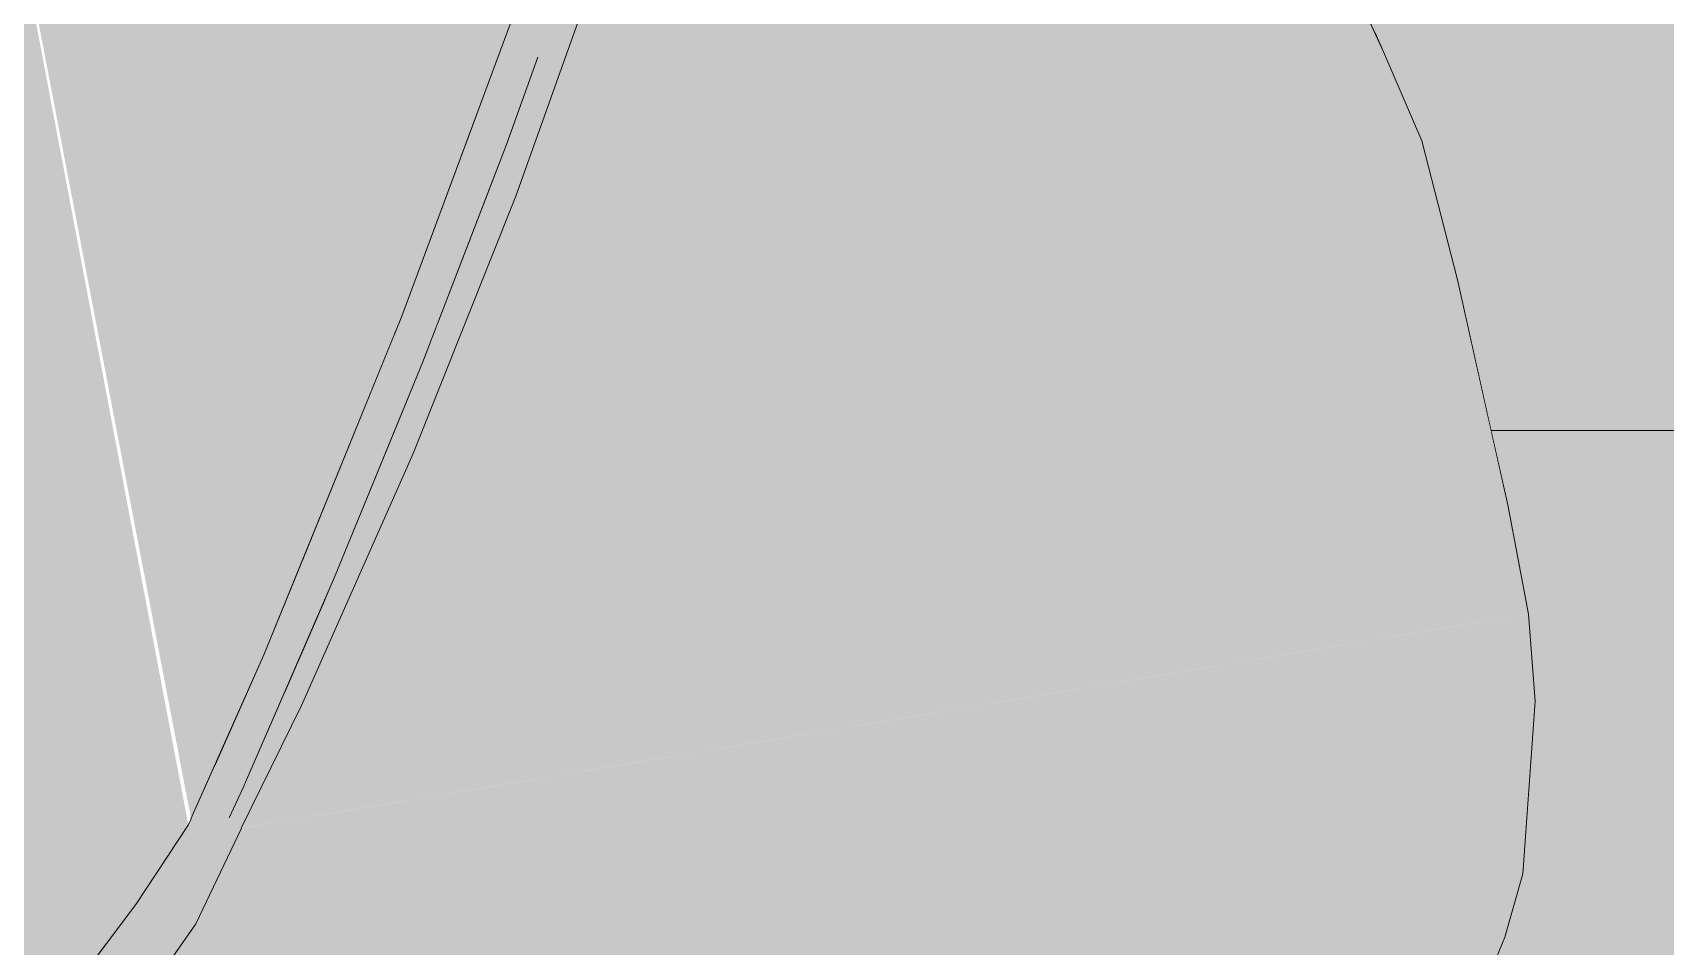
# Model space of a CAD drawing. Header units: centimetres. Extents: x -4381 to 5639, y -3920 to 4826.
# Drawn here: x 21.9201 to 22.1253, y 32.6388 to 32.7536 of the extents above; entities that cross this region are included whole.
import ezdxf
from ezdxf.xclip import XClip

# ---------------------------------------------------------------- set-up
doc = ezdxf.new("R2010")
doc.units = ezdxf.units.CM
doc.header["$MEASUREMENT"] = 0
doc.header["$XCLIPFRAME"] = 0
doc.set_wipeout_variables(frame=1)
doc.linetypes.add('Wipeout_Contour', pattern=[100, 0, -100])
for name, color, linetype in [('01- MOBILIER', 7, 'Continuous'), ('Drawing & Figure', 7, 'Continuous'), ('Structural - Bearing', 7, 'Continuous')]:
    doc.layers.add(name, color=color, linetype=linetype)
for name, color, linetype, lineweight in [('01- MOBILIER_Pen_No__1', 7, 'Continuous', 5), ('01- MOBILIER_Pen_No__101', 252, 'Continuous', 5), ('01- MOBILIER_Pen_No__18', 9, 'Continuous', 5), ('01- MOBILIER_Pen_No__2', 8, 'Continuous', 5)]:
    doc.layers.add(name, color=color, linetype=linetype, lineweight=lineweight)
for name, color, linetype, lineweight, true_color in [('01- MOBILIER_Pen_No__102', 7, 'Continuous', 5, 0xcccccc), ('01- MOBILIER_Pen_No__62', 7, 'Continuous', 5, 0xaaaaaa), ('Structural - Bearing_Pen_No__102', 7, 'Continuous', 5, 0xcccccc)]:
    doc.layers.add(name, color=color, linetype=linetype, lineweight=lineweight, true_color=true_color)

# ---------------------------------------------------------------- blocks, each defined once
blk = doc.blocks.new('Drawing_8_8', base_point=(-322.57542, 32.20361))
at = {"color": 254, "linetype": 'Wipeout_Contour', "lineweight": 0, "ltscale": 243.264793}
blk.add_wipeout([(20.11205, 32.60361), (20.76205, 32.60361), (20.76205, 35.20361), (22.61205, 35.20361), (22.61205, 35.30361), (20.11205, 35.30361)], dxfattribs=at).dxf.layer = 'Structural - Bearing'
at = {"color": 254, "linetype": 'Wipeout_Contour', "lineweight": 0, "ltscale": 1177.001365}
blk.add_wipeout([(22.23705, 35.10361), (20.86205, 35.10361), (20.86205, 32.60361), (21.1728, 32.60361), (21.64254, 32.73212), (21.60106, 32.94884), (21.60275, 32.95222), (21.60608, 32.95493), (21.61394, 32.95882), (21.62308, 32.96297), (21.62826, 32.96537), (21.63542, 32.96701), (21.64642, 32.96994), (21.64972, 32.9702), (21.66595, 32.97225), (21.66833, 32.97265), (21.68408, 32.97297), (21.69386, 32.97361), (21.7039, 32.97297), (21.72237, 32.97265), (21.7253, 32.97225), (21.74831, 32.9702), (21.75372, 32.96994), (21.77278, 32.96701), (21.78734, 32.96537), (21.79854, 32.96297), (21.82262, 32.95876), (21.83221, 32.95581), (21.84336, 32.95361), (22.23705, 32.95361)], dxfattribs=at).dxf.layer = 'Structural - Bearing'
at = {"color": 254, "linetype": 'Wipeout_Contour', "lineweight": 0, "ltscale": 353.924477}
blk.add_wipeout([(21.92826, 32.63762), (21.93404, 32.63226), (21.93914, 32.64321), (21.9406, 32.6461), (21.94473, 32.65499), (21.94639, 32.65846), (21.94303, 32.66158), (21.94002, 32.65479), (21.9331, 32.64401)], dxfattribs=at).dxf.layer = '01- MOBILIER'
at = {"color": 254, "linetype": 'Wipeout_Contour', "lineweight": 0, "ltscale": 714.995075}
blk.add_wipeout([(22.23705, 32.92861), (21.95115, 32.92861), (21.95115, 32.91555), (21.95351, 32.91398), (21.97141, 32.90183), (21.98096, 32.89332), (21.99569, 32.87968), (22.00879, 32.86435), (22.01339, 32.85872), (22.01216, 32.85416), (22.01778, 32.85416), (22.0359, 32.83684), (22.0459, 32.82691), (22.05929, 32.8087), (22.07026, 32.79303), (22.07668, 32.78), (22.08879, 32.75361), (22.23705, 32.75361)], dxfattribs=at).dxf.layer = 'Structural - Bearing'
at = {"color": 254, "linetype": 'Wipeout_Contour', "lineweight": 0, "ltscale": 715.792296}
blk.add_wipeout([(22.08435, 32.61921), (22.08494, 32.61818), (22.09036, 32.61084), (22.09486, 32.60175), (22.0982, 32.59136), (22.10018, 32.58043), (22.13247, 32.30361), (22.23705, 32.30361), (22.23705, 32.70361), (22.10339, 32.70361), (22.10548, 32.69424), (22.10809, 32.68053), (22.10894, 32.66957), (22.10736, 32.64785), (22.10512, 32.63989), (22.10164, 32.6314), (22.09259, 32.62142), (22.08742, 32.62012)], dxfattribs=at).dxf.layer = 'Structural - Bearing'
at = {"layer": '01- MOBILIER_Pen_No__18', "linetype": 'Continuous', "ltscale": 10}
blk.add_hatch(color=256, dxfattribs=at).paths.add_polyline_path([(21.92826, 32.63762), (21.93404, 32.63226), (21.93914, 32.64321), (21.9406, 32.6461), (21.94473, 32.65499), (21.94639, 32.65846), (21.94303, 32.66158), (21.94002, 32.65479), (21.9331, 32.64401)])
at = {"layer": 'Structural - Bearing_Pen_No__102', "linetype": 'Continuous', "ltscale": 10}
for points in [[(22.23705, 32.92861), (21.95115, 32.92861), (21.95115, 32.91555), (21.95351, 32.91398), (21.97141, 32.90183), (21.98096, 32.89332), (21.99569, 32.87968), (22.00879, 32.86435), (22.01339, 32.85872), (22.01216, 32.85416), (22.01778, 32.85416), (22.0359, 32.83684), (22.0459, 32.82691), (22.05929, 32.8087), (22.07026, 32.79303), (22.07668, 32.78), (22.08879, 32.75361), (22.23705, 32.75361)], [(22.08435, 32.61921), (22.08494, 32.61818), (22.09036, 32.61084), (22.09486, 32.60175), (22.0982, 32.59136), (22.10018, 32.58043), (22.13247, 32.30361), (22.23705, 32.30361), (22.23705, 32.70361), (22.10339, 32.70361), (22.10548, 32.69424), (22.10809, 32.68053), (22.10894, 32.66957), (22.10736, 32.64785), (22.10512, 32.63989), (22.10164, 32.6314), (22.09259, 32.62142), (22.08742, 32.62012)]]:
    blk.add_hatch(color=256, dxfattribs=at).paths.add_polyline_path(points)
at = {"color": 254, "linetype": 'Wipeout_Contour', "lineweight": 0, "ltscale": 353.281746}
blk.add_wipeout([(21.87562, 32.94424), (21.85254, 32.94884), (21.88692, 32.76926), (21.90542, 32.76926), (21.9181, 32.72096), (21.89726, 32.71526), (21.91417, 32.62689), (21.92253, 32.63006), (21.9331, 32.64401)], dxfattribs=at).dxf.layer = '01- MOBILIER'
at = {"color": 254, "linetype": 'Wipeout_Contour', "lineweight": 0, "ltscale": 278.045854}
blk.add_wipeout([(22.08879, 32.75361), (22.08989, 32.75121), (22.09468, 32.74), (22.09917, 32.72252), (22.10339, 32.70361), (22.40215, 32.70361), (22.40215, 32.75361)], dxfattribs=at).dxf.layer = '01- MOBILIER'
at = {"color": 254, "linetype": 'Wipeout_Contour', "lineweight": 0, "ltscale": 314.566355}
blk.add_wipeout([(21.94303, 32.66158), (21.94639, 32.65846), (21.94684, 32.65947), (21.95173, 32.67071), (21.95353, 32.67476), (21.95805, 32.68517), (21.9545, 32.68847), (21.94917, 32.67539)], dxfattribs=at).dxf.layer = '01- MOBILIER'
at = {"layer": '01- MOBILIER_Pen_No__102', "linetype": 'Continuous', "ltscale": 10}
blk.add_hatch(color=256, dxfattribs=at).paths.add_polyline_path([(21.94303, 32.66158), (21.94639, 32.65846), (21.94684, 32.65947), (21.95173, 32.67071), (21.95353, 32.67476), (21.95805, 32.68517), (21.9545, 32.68847), (21.94917, 32.67539)])
at = {"layer": '01- MOBILIER_Pen_No__18', "linetype": 'Continuous', "ltscale": 10}
blk.add_hatch(color=256, dxfattribs=at).paths.add_polyline_path([(21.87562, 32.94424), (21.85254, 32.94884), (21.88692, 32.76926), (21.90542, 32.76926), (21.9181, 32.72096), (21.89726, 32.71526), (21.91417, 32.62689), (21.92253, 32.63006), (21.9331, 32.64401)])
at = {"layer": '01- MOBILIER_Pen_No__2', "linetype": 'Continuous', "ltscale": 10}
blk.add_hatch(color=256, dxfattribs=at).paths.add_polyline_path([(22.08879, 32.75361), (22.08989, 32.75121), (22.09468, 32.74), (22.09917, 32.72252), (22.10339, 32.70361), (22.40215, 32.70361), (22.40215, 32.75361)])
at = {"color": 254, "linetype": 'Wipeout_Contour', "lineweight": 0, "ltscale": 157.764161}
blk.add_wipeout([(21.87562, 32.94424), (21.9331, 32.64401), (21.93968, 32.65399), (21.88487, 32.94285)], dxfattribs=at).dxf.layer = '01- MOBILIER'
at = {"color": 254, "linetype": 'Wipeout_Contour', "lineweight": 0, "ltscale": 157.579966}
blk.add_wipeout([(21.96552, 32.71559), (21.9545, 32.68847), (21.95805, 32.68517), (21.96913, 32.71224)], dxfattribs=at).dxf.layer = '01- MOBILIER'
at = {"layer": '01- MOBILIER_Pen_No__102', "linetype": 'Continuous', "ltscale": 10}
for points in [[(21.87562, 32.94424), (21.9331, 32.64401), (21.93968, 32.65399), (21.88487, 32.94285)], [(21.96552, 32.71559), (21.9545, 32.68847), (21.95805, 32.68517), (21.96913, 32.71224)]]:
    blk.add_hatch(color=256, dxfattribs=at).paths.add_polyline_path(points)
at = {"color": 254, "linetype": 'Wipeout_Contour', "lineweight": 0, "ltscale": 157.813264}
blk.add_wipeout([(21.89879, 32.93859), (21.88487, 32.94285), (21.94002, 32.65479), (21.94917, 32.67539)], dxfattribs=at).dxf.layer = '01- MOBILIER'
at = {"color": 254, "linetype": 'Wipeout_Contour', "lineweight": 0, "ltscale": 275.830969}
blk.add_wipeout([(21.96552, 32.71559), (21.96913, 32.71224), (21.97531, 32.72828), (21.9777, 32.7346), (21.97963, 32.7396), (21.97582, 32.74312), (21.96649, 32.71796)], dxfattribs=at).dxf.layer = '01- MOBILIER'
at = {"color": 254, "linetype": 'Wipeout_Contour', "lineweight": 0, "ltscale": 117.61814}
blk.add_wipeout([(21.93914, 32.64321), (21.94062, 32.64157), (21.9406, 32.6461)], dxfattribs=at).dxf.layer = '01- MOBILIER'
at = {"layer": '01- MOBILIER_Pen_No__102', "linetype": 'Continuous', "ltscale": 10}
for points in [[(21.89879, 32.93859), (21.88487, 32.94285), (21.94002, 32.65479), (21.94917, 32.67539)], [(21.96552, 32.71559), (21.96913, 32.71224), (21.97531, 32.72828), (21.9777, 32.7346), (21.97963, 32.7396), (21.97582, 32.74312), (21.96649, 32.71796)]]:
    blk.add_hatch(color=256, dxfattribs=at).paths.add_polyline_path(points)
at = {"layer": '01- MOBILIER_Pen_No__18', "linetype": 'Continuous', "ltscale": 10}
blk.add_hatch(color=256, dxfattribs=at).paths.add_polyline_path([(21.93914, 32.64321), (21.94062, 32.64157), (21.9406, 32.6461)])
at = {"color": 254, "linetype": 'Wipeout_Contour', "lineweight": 0, "ltscale": 198.002432}
blk.add_wipeout([(21.89879, 32.93859), (21.94917, 32.67539), (21.96649, 32.71796), (21.92616, 32.92859), (21.91583, 32.93344)], dxfattribs=at).dxf.layer = '01- MOBILIER'
at = {"color": 254, "linetype": 'Wipeout_Contour', "lineweight": 0, "ltscale": 236.708299}
blk.add_wipeout([(21.97582, 32.74312), (21.97963, 32.7396), (21.98367, 32.75086), (21.98938, 32.76714), (21.98575, 32.77071), (21.98268, 32.76162)], dxfattribs=at).dxf.layer = '01- MOBILIER'
at = {"color": 254, "linetype": 'Wipeout_Contour', "lineweight": 0, "ltscale": 157.717933}
blk.add_wipeout([(21.9406, 32.6461), (21.94062, 32.64157), (21.94635, 32.65362), (21.94473, 32.65499)], dxfattribs=at).dxf.layer = '01- MOBILIER'
at = {"layer": '01- MOBILIER_Pen_No__102', "linetype": 'Continuous', "ltscale": 10}
for points in [[(21.89879, 32.93859), (21.94917, 32.67539), (21.96649, 32.71796), (21.92616, 32.92859), (21.91583, 32.93344)], [(21.97582, 32.74312), (21.97963, 32.7396), (21.98367, 32.75086), (21.98938, 32.76714), (21.98575, 32.77071), (21.98268, 32.76162)]]:
    blk.add_hatch(color=256, dxfattribs=at).paths.add_polyline_path(points)
at = {"layer": '01- MOBILIER_Pen_No__18', "linetype": 'Continuous', "ltscale": 10}
blk.add_hatch(color=256, dxfattribs=at).paths.add_polyline_path([(21.9406, 32.6461), (21.94062, 32.64157), (21.94635, 32.65362), (21.94473, 32.65499)])
at = {"color": 254, "linetype": 'Wipeout_Contour', "lineweight": 0, "ltscale": 198.031048}
blk.add_wipeout([(21.92616, 32.92859), (21.96649, 32.71796), (21.98268, 32.76162), (21.95351, 32.91398), (21.94476, 32.91976)], dxfattribs=at).dxf.layer = '01- MOBILIER'
at = {"color": 254, "linetype": 'Wipeout_Contour', "lineweight": 0, "ltscale": 196.830957}
blk.add_wipeout([(21.93049, 32.62709), (21.94062, 32.64157), (21.93914, 32.64321), (21.93404, 32.63226), (21.932, 32.63395)], dxfattribs=at).dxf.layer = '01- MOBILIER'
at = {"layer": '01- MOBILIER_Pen_No__102', "linetype": 'Continuous', "ltscale": 10}
blk.add_hatch(color=256, dxfattribs=at).paths.add_polyline_path([(21.92616, 32.92859), (21.96649, 32.71796), (21.98268, 32.76162), (21.95351, 32.91398), (21.94476, 32.91976)])
at = {"layer": '01- MOBILIER_Pen_No__18', "linetype": 'Continuous', "ltscale": 10}
blk.add_hatch(color=256, dxfattribs=at).paths.add_polyline_path([(21.93049, 32.62709), (21.94062, 32.64157), (21.93914, 32.64321), (21.93404, 32.63226), (21.932, 32.63395)])
at = {"color": 254, "linetype": 'Wipeout_Contour', "lineweight": 0, "ltscale": 157.378523}
blk.add_wipeout([(21.97963, 32.7396), (21.9777, 32.7346), (21.98083, 32.73307), (21.98367, 32.75086)], dxfattribs=at).dxf.layer = '01- MOBILIER'
at = {"color": 254, "linetype": 'Wipeout_Contour', "lineweight": 0, "ltscale": 157.372337}
blk.add_wipeout([(21.96513, 32.70246), (21.96793, 32.70069), (21.97118, 32.71756), (21.96913, 32.71224)], dxfattribs=at).dxf.layer = '01- MOBILIER'
at = {"color": 254, "linetype": 'Wipeout_Contour', "lineweight": 0, "ltscale": 392.974572}
blk.add_wipeout([(21.92536, 32.61263), (21.92072, 32.60499), (21.92191, 32.60532), (22.0642, 32.62744), (22.06997, 32.62752), (22.07226, 32.62651), (22.10164, 32.6314), (22.10512, 32.63989), (22.10736, 32.64785), (21.92816, 32.61804)], dxfattribs=at).dxf.layer = '01- MOBILIER'
at = {"layer": '01- MOBILIER_Pen_No__101', "linetype": 'Continuous', "ltscale": 10}
blk.add_hatch(color=256, dxfattribs=at).paths.add_polyline_path([(21.92536, 32.61263), (21.92072, 32.60499), (21.92191, 32.60532), (22.0642, 32.62744), (22.06997, 32.62752), (22.07226, 32.62651), (22.10164, 32.6314), (22.10512, 32.63989), (22.10736, 32.64785), (21.92816, 32.61804)])
at = {"layer": '01- MOBILIER_Pen_No__18', "linetype": 'Continuous', "ltscale": 10}
blk.add_hatch(color=256, dxfattribs=at).paths.add_polyline_path([(21.96513, 32.70246), (21.96793, 32.70069), (21.97118, 32.71756), (21.96913, 32.71224)])
at = {"layer": '01- MOBILIER_Pen_No__62', "linetype": 'Continuous', "ltscale": 10}
for points in [[(21.97963, 32.7396), (21.9777, 32.7346), (21.98083, 32.73307), (21.98367, 32.75086)], [(21.92816, 32.61804), (22.10736, 32.64785), (22.10894, 32.66957), (21.94062, 32.64157), (21.93049, 32.62709)]]:
    blk.add_hatch(color=256, dxfattribs=at).paths.add_polyline_path(points)
at = {"layer": '01- MOBILIER_Pen_No__1', "linetype": 'Continuous', "ltscale": 10}
for p, q in [((21.9331, 32.64401), (21.92253, 32.63006)), ((22.10164, 32.6314), (22.10512, 32.63989))]:
    blk.add_line(p, q, dxfattribs=at)
at = {"color": 254, "linetype": 'Wipeout_Contour', "lineweight": 0, "ltscale": 158.235246}
blk.add_wipeout([(21.98367, 32.75086), (21.98083, 32.73307), (21.99257, 32.76601), (21.98938, 32.76714)], dxfattribs=at).dxf.layer = '01- MOBILIER'
at = {"color": 254, "linetype": 'Wipeout_Contour', "lineweight": 0, "ltscale": 157.602419}
blk.add_wipeout([(21.94635, 32.65362), (21.94062, 32.64157), (22.10894, 32.66957), (22.1081, 32.68052)], dxfattribs=at).dxf.layer = '01- MOBILIER'
at = {"layer": '01- MOBILIER_Pen_No__18', "linetype": 'Continuous', "ltscale": 10}
blk.add_hatch(color=256, dxfattribs=at).paths.add_polyline_path([(21.94635, 32.65362), (21.94062, 32.64157), (22.10894, 32.66957), (22.1081, 32.68052)])
at = {"layer": '01- MOBILIER_Pen_No__62', "linetype": 'Continuous', "ltscale": 10}
blk.add_hatch(color=256, dxfattribs=at).paths.add_polyline_path([(21.98367, 32.75086), (21.98083, 32.73307), (21.99257, 32.76601), (21.98938, 32.76714)])
at = {"layer": '01- MOBILIER_Pen_No__1', "linetype": 'Continuous', "ltscale": 10}
for p, q in [((21.93968, 32.65399), (21.9331, 32.64401)), ((21.94002, 32.65477), (21.93968, 32.65399)), ((22.10512, 32.63989), (22.10736, 32.64785)), ((21.94062, 32.64157), (21.93049, 32.62709))]:
    blk.add_line(p, q, dxfattribs=at)
at = {"color": 254, "linetype": 'Wipeout_Contour', "lineweight": 0, "ltscale": 197.689099}
blk.add_wipeout([(21.97118, 32.71756), (21.96793, 32.70069), (21.98083, 32.73307), (21.9777, 32.7346), (21.97531, 32.72828)], dxfattribs=at).dxf.layer = '01- MOBILIER'
at = {"color": 254, "linetype": 'Wipeout_Contour', "lineweight": 0, "ltscale": 157.227843}
blk.add_wipeout([(21.95353, 32.67476), (21.95173, 32.67071), (21.95391, 32.66903), (21.95703, 32.68282)], dxfattribs=at).dxf.layer = '01- MOBILIER'
at = {"color": 254, "linetype": 'Wipeout_Contour', "lineweight": 0, "ltscale": 157.137684}
blk.add_wipeout([(21.94639, 32.65846), (21.94473, 32.65499), (21.94634, 32.65363), (21.94684, 32.65947)], dxfattribs=at).dxf.layer = '01- MOBILIER'
at = {"layer": '01- MOBILIER_Pen_No__18', "linetype": 'Continuous', "ltscale": 10}
for points in [[(21.95353, 32.67476), (21.95173, 32.67071), (21.95391, 32.66903), (21.95703, 32.68282)], [(21.94639, 32.65846), (21.94473, 32.65499), (21.94634, 32.65363), (21.94684, 32.65947)]]:
    blk.add_hatch(color=256, dxfattribs=at).paths.add_polyline_path(points)
at = {"layer": '01- MOBILIER_Pen_No__62', "linetype": 'Continuous', "ltscale": 10}
blk.add_hatch(color=256, dxfattribs=at).paths.add_polyline_path([(21.97118, 32.71756), (21.96793, 32.70069), (21.98083, 32.73307), (21.9777, 32.7346), (21.97531, 32.72828)])
at = {"color": 254, "linetype": 'Wipeout_Contour', "lineweight": 0, "ltscale": 197.301241}
blk.add_wipeout([(21.95391, 32.66903), (21.96793, 32.70069), (21.96513, 32.70246), (21.95805, 32.68517), (21.95703, 32.68282)], dxfattribs=at).dxf.layer = '01- MOBILIER'
at = {"layer": '01- MOBILIER_Pen_No__18', "linetype": 'Continuous', "ltscale": 10}
blk.add_hatch(color=256, dxfattribs=at).paths.add_polyline_path([(21.95391, 32.66903), (21.96793, 32.70069), (21.96513, 32.70246), (21.95805, 32.68517), (21.95703, 32.68282)])
at = {"color": 254, "linetype": 'Wipeout_Contour', "lineweight": 0, "ltscale": 157.755312}
blk.add_wipeout([(21.94684, 32.65947), (21.94634, 32.65363), (21.95391, 32.66903), (21.95173, 32.67071)], dxfattribs=at).dxf.layer = '01- MOBILIER'
at = {"layer": '01- MOBILIER_Pen_No__18', "linetype": 'Continuous', "ltscale": 10}
blk.add_hatch(color=256, dxfattribs=at).paths.add_polyline_path([(21.94684, 32.65947), (21.94634, 32.65363), (21.95391, 32.66903), (21.95173, 32.67071)])
at = {"color": 254, "linetype": 'Wipeout_Contour', "lineweight": 0, "ltscale": 157.660171}
blk.add_wipeout([(21.95391, 32.66903), (21.94634, 32.65363), (22.10809, 32.68053), (22.10548, 32.69424)], dxfattribs=at).dxf.layer = '01- MOBILIER'
at = {"layer": '01- MOBILIER_Pen_No__18', "linetype": 'Continuous', "ltscale": 10}
blk.add_hatch(color=256, dxfattribs=at).paths.add_polyline_path([(21.95391, 32.66903), (21.94634, 32.65363), (22.10809, 32.68053), (22.10548, 32.69424)])
at = {"layer": '01- MOBILIER_Pen_No__1', "linetype": 'Continuous', "ltscale": 10}
for p, q in [((22.10894, 32.66957), (22.1081, 32.68052)), ((21.94917, 32.67539), (21.94001, 32.65477)), ((22.10736, 32.64785), (22.10894, 32.66957)), ((21.94483, 32.65491), (21.94644, 32.65842)), ((21.94635, 32.65362), (21.94062, 32.64157))]:
    blk.add_line(p, q, dxfattribs=at)
at = {"color": 254, "linetype": 'Wipeout_Contour', "lineweight": 0, "ltscale": 157.744269}
blk.add_wipeout([(21.96793, 32.70069), (21.95391, 32.66903), (22.10548, 32.69424), (22.09917, 32.72252)], dxfattribs=at).dxf.layer = '01- MOBILIER'
at = {"layer": '01- MOBILIER_Pen_No__102', "linetype": 'Continuous', "ltscale": 10}
blk.add_hatch(color=256, dxfattribs=at).paths.add_polyline_path([(21.96793, 32.70069), (21.95391, 32.66903), (22.10548, 32.69424), (22.09917, 32.72252)])
at = {"layer": '01- MOBILIER_Pen_No__1', "linetype": 'Continuous', "ltscale": 10}
for p, q in [((21.96649, 32.71796), (21.94917, 32.67539)), ((22.10339, 32.70361), (22.40215, 32.70361)), ((22.10809, 32.68053), (22.10548, 32.69424)), ((21.94644, 32.65842), (21.95806, 32.68517)), ((21.95391, 32.66903), (21.94634, 32.65363))]:
    blk.add_line(p, q, dxfattribs=at)
at = {"color": 254, "linetype": 'Wipeout_Contour', "lineweight": 0, "ltscale": 197.342924}
blk.add_wipeout([(21.98083, 32.73307), (21.96793, 32.70069), (22.09917, 32.72252), (22.09468, 32.74), (22.08989, 32.75121)], dxfattribs=at).dxf.layer = '01- MOBILIER'
at = {"layer": '01- MOBILIER_Pen_No__102', "linetype": 'Continuous', "ltscale": 10}
blk.add_hatch(color=256, dxfattribs=at).paths.add_polyline_path([(21.98083, 32.73307), (21.96793, 32.70069), (22.09917, 32.72252), (22.09468, 32.74), (22.08989, 32.75121)])
at = {"layer": '01- MOBILIER_Pen_No__1', "linetype": 'Continuous', "ltscale": 10}
for p, q in [((21.96913, 32.71224), (21.97966, 32.73957)), ((22.09917, 32.72252), (22.09468, 32.74)), ((22.10548, 32.69424), (22.09917, 32.72252)), ((21.95806, 32.68517), (21.96913, 32.71224)), ((21.96793, 32.70069), (21.95391, 32.66903))]:
    blk.add_line(p, q, dxfattribs=at)
at = {"color": 254, "linetype": 'Wipeout_Contour', "lineweight": 0, "ltscale": 158.009068}
blk.add_wipeout([(21.99257, 32.76601), (21.98083, 32.73307), (22.08989, 32.75121), (22.07668, 32.78)], dxfattribs=at).dxf.layer = '01- MOBILIER'
at = {"layer": '01- MOBILIER_Pen_No__102', "linetype": 'Continuous', "ltscale": 10}
blk.add_hatch(color=256, dxfattribs=at).paths.add_polyline_path([(21.99257, 32.76601), (21.98083, 32.73307), (22.08989, 32.75121), (22.07668, 32.78)])
at = {"layer": '01- MOBILIER_Pen_No__1', "linetype": 'Continuous', "ltscale": 10}
for p, q in [((22.08989, 32.75121), (22.07668, 32.78)), ((21.99257, 32.76601), (21.98083, 32.73307)), ((21.98268, 32.76162), (21.96649, 32.71796)), ((21.97966, 32.73957), (21.98361, 32.75051)), ((22.09468, 32.74), (22.08989, 32.75121)), ((21.98083, 32.73307), (21.96793, 32.70069))]:
    blk.add_line(p, q, dxfattribs=at)

msp = doc.modelspace()

# ---------------------------------------------------------------- block references
at = {"layer": 'Drawing & Figure', "color": 151, "linetype": 'Continuous', "lineweight": 5, "ltscale": 10, "true_color": 0x80c2ff}
ref = msp.add_blockref('Drawing_8_8', (-322.57542, 32.20361), dxfattribs=at)
XClip(ref).set_block_clipping_path([(1, 23.6253966175), (50.7463984619, 45.1170657245)])

doc.saveas('drawing.dxf')
